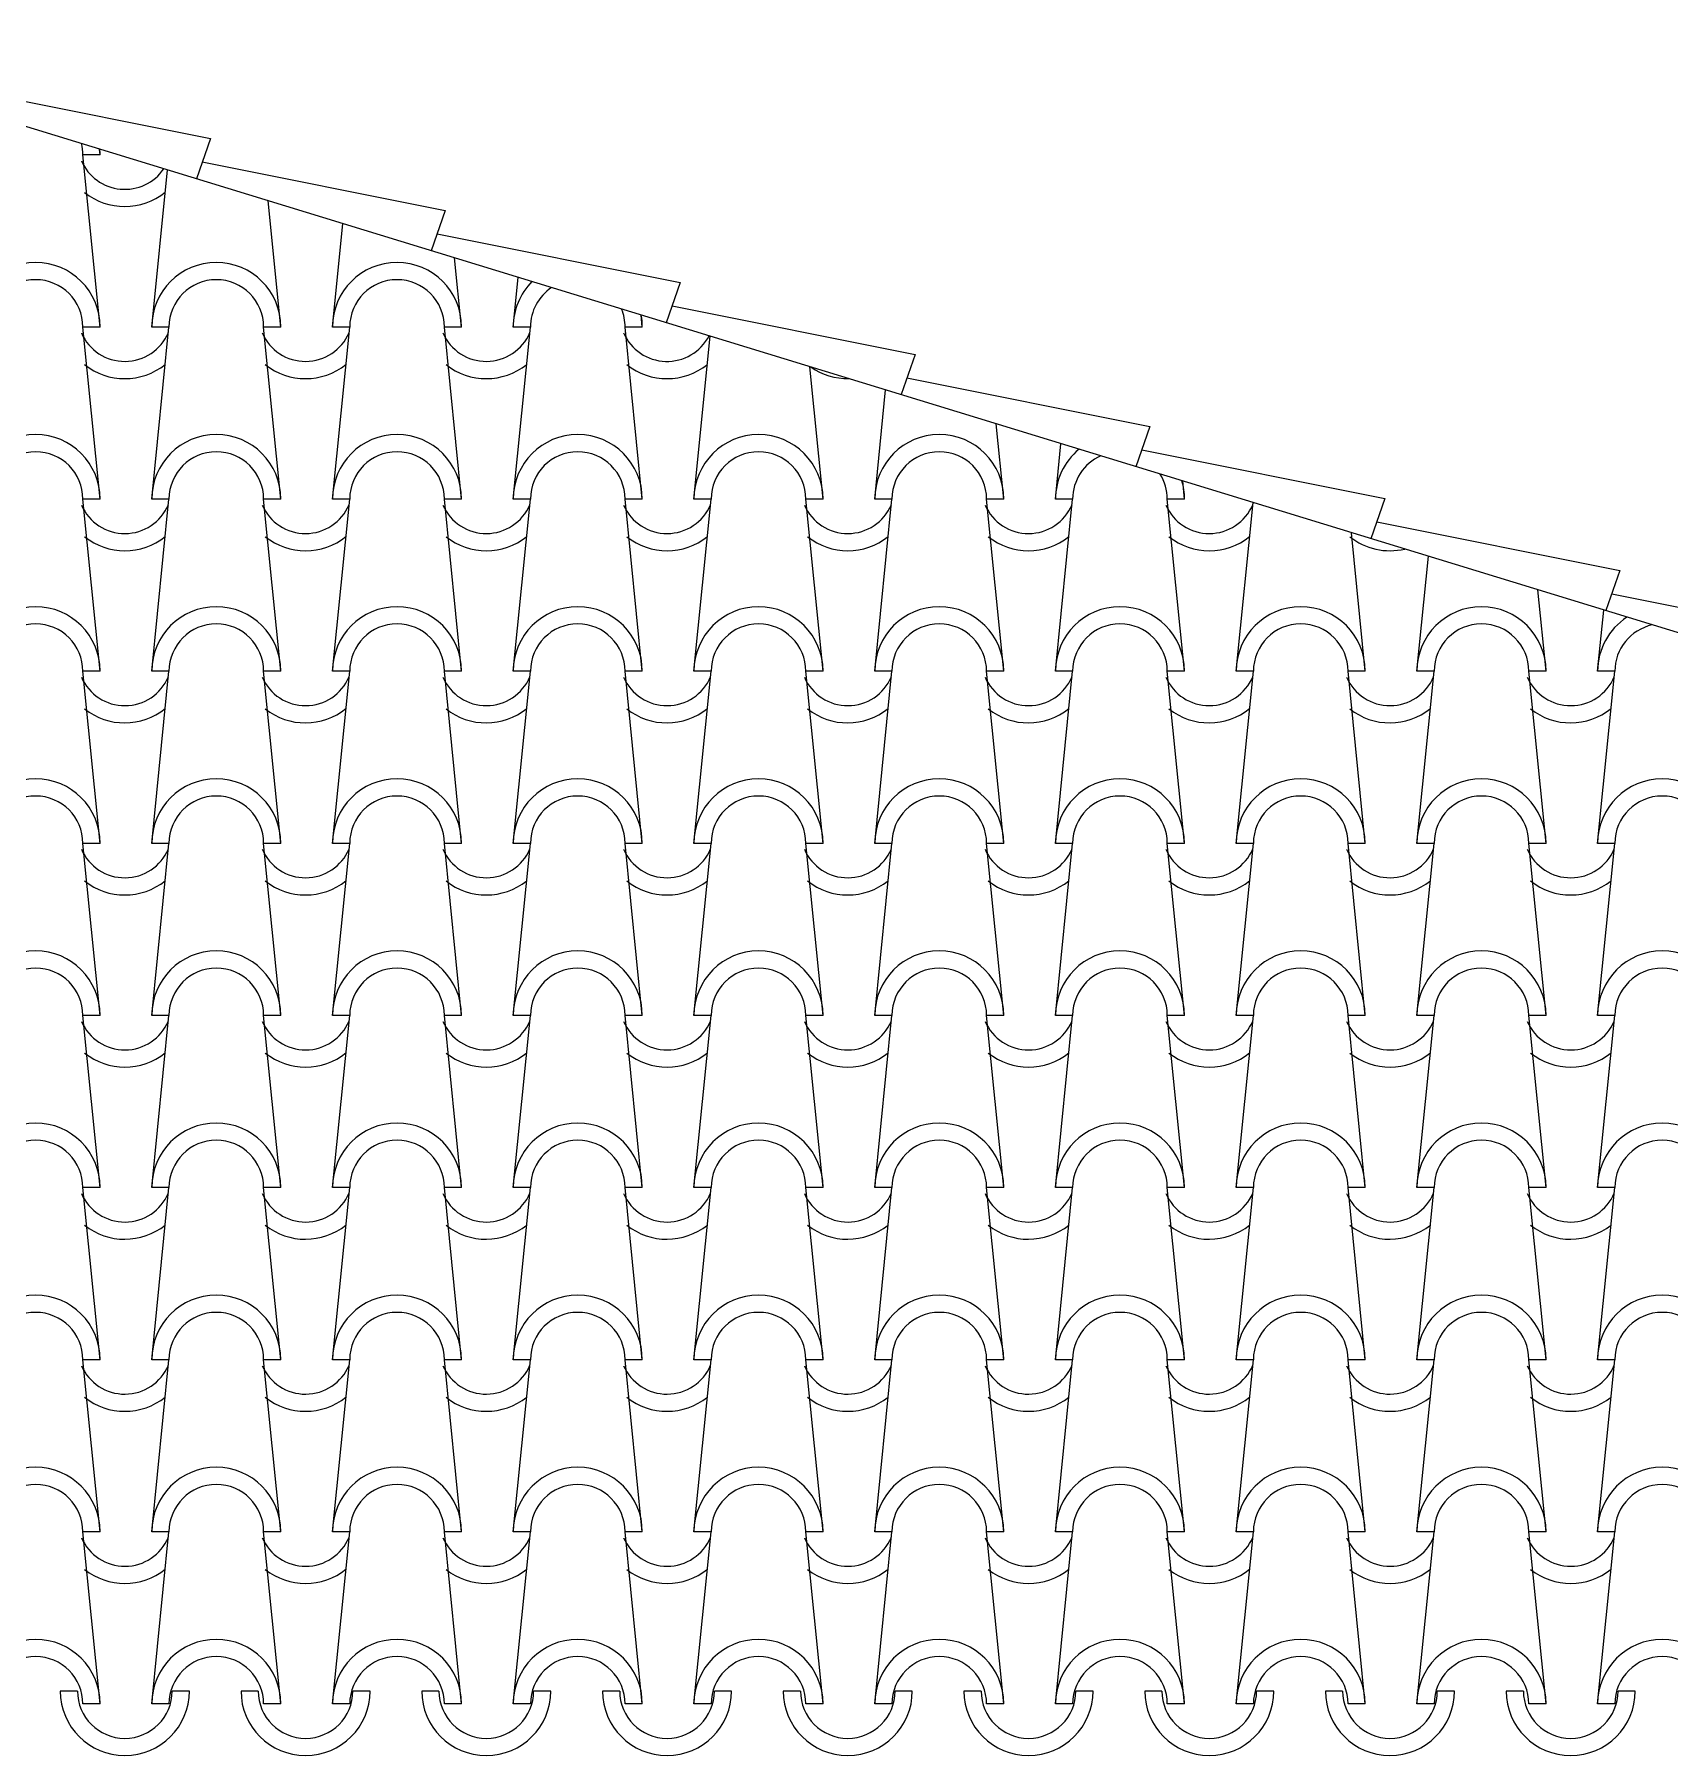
# Model space of a CAD drawing. Extents: x 3.3 to 78.4, y -0.4 to 40.7.
# Drawn here: x 52.468 to 54.368, y 26.878 to 28.878 of the extents above; entities that cross this region are included whole.
import ezdxf

# ---------------------------------------------------------------- set-up
doc = ezdxf.new("R2010")
doc.units = 0
doc.header["$MEASUREMENT"] = 0
for name, color, linetype in [('1', 1, 'CONTINUOUS'), ('2', 2, 'CONTINUOUS'), ('3', 3, 'CONTINUOUS'), ('A-DIM', 1, 'CONTINUOUS')]:
    doc.layers.add(name, color=color, linetype=linetype)

msp = doc.modelspace()

# ---------------------------------------------------------------- linework, layer by layer
at = {"layer": '1'}
for p, q in [((58.6343, 26.878), (52.1093, 28.878)), ((52.6725, 28.7569), (52.6563, 28.7103)), ((52.9455, 28.6733), (52.9292, 28.6267)), ((53.2184, 28.5896), (53.2021, 28.543)), ((53.4913, 28.506), (53.475, 28.4594)), ((53.7642, 28.4223), (53.7479, 28.3757)), ((54.0371, 28.3386), (54.0209, 28.292)), ((54.3101, 28.255), (54.2938, 28.2084))]:
    msp.add_line(p, q, dxfattribs=at)
at = {"layer": '2', "linetype": 'Continuous'}
for p, q in [((52.5444, 28.738), (52.5437, 28.7448)), ((52.5444, 28.538), (52.5244, 28.738)), ((52.5444, 28.738), (52.5244, 28.738)), ((52.6044, 28.538), (52.6226, 28.7206)), ((52.7544, 28.538), (52.7397, 28.6847)), ((52.8144, 28.538), (52.8264, 28.6582)), ((52.9644, 28.538), (52.9563, 28.6183)), ((53.0244, 28.538), (53.0301, 28.5957)), ((53.1744, 28.538), (53.173, 28.5519)), ((52.5444, 28.338), (52.5244, 28.538)), ((52.5444, 28.538), (52.5244, 28.538)), ((52.6044, 28.338), (52.6244, 28.538)), ((52.6244, 28.538), (52.6044, 28.538)), ((52.7544, 28.338), (52.7344, 28.538)), ((52.7544, 28.538), (52.7344, 28.538)), ((52.8144, 28.338), (52.8344, 28.538)), ((52.8344, 28.538), (52.8144, 28.538)), ((52.9644, 28.338), (52.9444, 28.538)), ((52.9644, 28.538), (52.9444, 28.538)), ((53.0244, 28.338), (53.0444, 28.538)), ((53.0444, 28.538), (53.0244, 28.538)), ((53.1744, 28.338), (53.1544, 28.538)), ((53.1744, 28.538), (53.1544, 28.538)), ((53.2344, 28.338), (53.2533, 28.5273)), ((53.3844, 28.338), (53.369, 28.4919)), ((53.4444, 28.338), (53.457, 28.4649)), ((53.5944, 28.338), (53.5856, 28.4255)), ((53.6544, 28.338), (53.6608, 28.4024)), ((53.8044, 28.338), (53.8023, 28.3591)), ((52.5444, 28.138), (52.5244, 28.338)), ((52.5444, 28.338), (52.5244, 28.338)), ((52.6044, 28.138), (52.6244, 28.338)), ((52.6244, 28.338), (52.6044, 28.338)), ((52.7544, 28.138), (52.7344, 28.338)), ((52.7544, 28.338), (52.7344, 28.338)), ((52.8144, 28.138), (52.8344, 28.338)), ((52.8344, 28.338), (52.8144, 28.338)), ((52.9644, 28.138), (52.9444, 28.338)), ((52.9644, 28.338), (52.9444, 28.338)), ((53.0244, 28.138), (53.0444, 28.338)), ((53.0444, 28.338), (53.0244, 28.338)), ((53.1744, 28.138), (53.1544, 28.338)), ((53.1744, 28.338), (53.1544, 28.338)), ((53.2344, 28.138), (53.2544, 28.338)), ((53.2544, 28.338), (53.2344, 28.338)), ((53.3844, 28.138), (53.3644, 28.338)), ((53.3844, 28.338), (53.3644, 28.338)), ((53.4444, 28.138), (53.4644, 28.338)), ((53.4644, 28.338), (53.4444, 28.338)), ((53.5944, 28.138), (53.5744, 28.338)), ((53.5944, 28.338), (53.5744, 28.338)), ((53.6544, 28.138), (53.6744, 28.338)), ((53.6744, 28.338), (53.6544, 28.338)), ((53.8044, 28.138), (53.7844, 28.338)), ((53.8044, 28.338), (53.7844, 28.338)), ((53.8644, 28.138), (53.884, 28.334)), ((54.0144, 28.138), (53.9983, 28.299)), ((54.0744, 28.138), (54.0877, 28.2716)), ((54.2244, 28.138), (54.2149, 28.2326)), ((54.2844, 28.138), (54.2915, 28.2091)), ((52.5444, 27.938), (52.5244, 28.138)), ((52.5444, 28.138), (52.5244, 28.138)), ((52.6044, 27.938), (52.6244, 28.138)), ((52.6244, 28.138), (52.6044, 28.138)), ((52.7544, 27.938), (52.7344, 28.138)), ((52.7544, 28.138), (52.7344, 28.138)), ((52.8144, 27.938), (52.8344, 28.138)), ((52.8344, 28.138), (52.8144, 28.138)), ((52.9644, 27.938), (52.9444, 28.138)), ((52.9644, 28.138), (52.9444, 28.138)), ((53.0244, 27.938), (53.0444, 28.138)), ((53.0444, 28.138), (53.0244, 28.138)), ((53.1744, 27.938), (53.1544, 28.138)), ((53.1744, 28.138), (53.1544, 28.138)), ((53.2344, 27.938), (53.2544, 28.138)), ((53.2544, 28.138), (53.2344, 28.138)), ((53.3844, 27.938), (53.3644, 28.138)), ((53.3844, 28.138), (53.3644, 28.138)), ((53.4444, 27.938), (53.4644, 28.138)), ((53.4644, 28.138), (53.4444, 28.138)), ((53.5944, 27.938), (53.5744, 28.138)), ((53.5944, 28.138), (53.5744, 28.138)), ((53.6544, 27.938), (53.6744, 28.138)), ((53.6744, 28.138), (53.6544, 28.138)), ((53.8044, 27.938), (53.7844, 28.138)), ((53.8044, 28.138), (53.7844, 28.138)), ((53.8644, 27.938), (53.8844, 28.138)), ((53.8844, 28.138), (53.8644, 28.138)), ((54.0144, 27.938), (53.9944, 28.138)), ((54.0144, 28.138), (53.9944, 28.138)), ((54.0744, 27.938), (54.0944, 28.138)), ((54.0944, 28.138), (54.0744, 28.138)), ((54.2244, 27.938), (54.2044, 28.138)), ((54.2244, 28.138), (54.2044, 28.138)), ((54.2844, 27.938), (54.3044, 28.138)), ((54.3044, 28.138), (54.2844, 28.138)), ((52.5444, 27.938), (52.5244, 27.938)), ((52.5444, 27.738), (52.5244, 27.938)), ((52.6244, 27.938), (52.6044, 27.938)), ((52.6044, 27.738), (52.6244, 27.938)), ((52.7544, 27.938), (52.7344, 27.938)), ((52.7544, 27.738), (52.7344, 27.938)), ((52.8344, 27.938), (52.8144, 27.938)), ((52.8144, 27.738), (52.8344, 27.938)), ((52.9644, 27.938), (52.9444, 27.938)), ((52.9644, 27.738), (52.9444, 27.938)), ((53.0444, 27.938), (53.0244, 27.938)), ((53.0244, 27.738), (53.0444, 27.938)), ((53.1744, 27.938), (53.1544, 27.938)), ((53.1744, 27.738), (53.1544, 27.938)), ((53.2544, 27.938), (53.2344, 27.938)), ((53.2344, 27.738), (53.2544, 27.938)), ((53.3844, 27.938), (53.3644, 27.938)), ((53.3844, 27.738), (53.3644, 27.938)), ((53.4644, 27.938), (53.4444, 27.938)), ((53.4444, 27.738), (53.4644, 27.938)), ((53.5944, 27.938), (53.5744, 27.938)), ((53.5944, 27.738), (53.5744, 27.938)), ((53.6744, 27.938), (53.6544, 27.938)), ((53.6544, 27.738), (53.6744, 27.938)), ((53.8044, 27.938), (53.7844, 27.938)), ((53.8044, 27.738), (53.7844, 27.938)), ((53.8844, 27.938), (53.8644, 27.938)), ((53.8644, 27.738), (53.8844, 27.938)), ((54.0144, 27.938), (53.9944, 27.938)), ((54.0144, 27.738), (53.9944, 27.938)), ((54.0944, 27.938), (54.0744, 27.938)), ((54.0744, 27.738), (54.0944, 27.938)), ((54.2244, 27.938), (54.2044, 27.938)), ((54.2244, 27.738), (54.2044, 27.938)), ((54.3044, 27.938), (54.2844, 27.938)), ((54.2844, 27.738), (54.3044, 27.938)), ((52.5444, 27.538), (52.5244, 27.738)), ((52.5444, 27.738), (52.5244, 27.738)), ((52.6044, 27.538), (52.6244, 27.738)), ((52.6244, 27.738), (52.6044, 27.738)), ((52.7544, 27.538), (52.7344, 27.738)), ((52.7544, 27.738), (52.7344, 27.738)), ((52.8144, 27.538), (52.8344, 27.738)), ((52.8344, 27.738), (52.8144, 27.738)), ((52.9644, 27.538), (52.9444, 27.738)), ((52.9644, 27.738), (52.9444, 27.738)), ((53.0244, 27.538), (53.0444, 27.738)), ((53.0444, 27.738), (53.0244, 27.738)), ((53.1744, 27.538), (53.1544, 27.738)), ((53.1744, 27.738), (53.1544, 27.738)), ((53.2344, 27.538), (53.2544, 27.738)), ((53.2544, 27.738), (53.2344, 27.738)), ((53.3844, 27.538), (53.3644, 27.738)), ((53.3844, 27.738), (53.3644, 27.738)), ((53.4444, 27.538), (53.4644, 27.738)), ((53.4644, 27.738), (53.4444, 27.738)), ((53.5944, 27.538), (53.5744, 27.738)), ((53.5944, 27.738), (53.5744, 27.738)), ((53.6544, 27.538), (53.6744, 27.738)), ((53.6744, 27.738), (53.6544, 27.738)), ((53.8044, 27.538), (53.7844, 27.738)), ((53.8044, 27.738), (53.7844, 27.738)), ((53.8644, 27.538), (53.8844, 27.738)), ((53.8844, 27.738), (53.8644, 27.738)), ((54.0144, 27.538), (53.9944, 27.738)), ((54.0144, 27.738), (53.9944, 27.738)), ((54.0744, 27.538), (54.0944, 27.738)), ((54.0944, 27.738), (54.0744, 27.738)), ((54.2244, 27.538), (54.2044, 27.738)), ((54.2244, 27.738), (54.2044, 27.738)), ((54.2844, 27.538), (54.3044, 27.738)), ((54.3044, 27.738), (54.2844, 27.738)), ((52.5444, 27.538), (52.5244, 27.538)), ((52.5444, 27.338), (52.5244, 27.538)), ((52.6244, 27.538), (52.6044, 27.538)), ((52.6044, 27.338), (52.6244, 27.538)), ((52.7544, 27.538), (52.7344, 27.538)), ((52.7544, 27.338), (52.7344, 27.538)), ((52.8344, 27.538), (52.8144, 27.538)), ((52.8144, 27.338), (52.8344, 27.538)), ((52.9644, 27.538), (52.9444, 27.538)), ((52.9644, 27.338), (52.9444, 27.538)), ((53.0444, 27.538), (53.0244, 27.538)), ((53.0244, 27.338), (53.0444, 27.538)), ((53.1744, 27.538), (53.1544, 27.538)), ((53.1744, 27.338), (53.1544, 27.538)), ((53.2544, 27.538), (53.2344, 27.538)), ((53.2344, 27.338), (53.2544, 27.538)), ((53.3844, 27.538), (53.3644, 27.538)), ((53.3844, 27.338), (53.3644, 27.538)), ((53.4644, 27.538), (53.4444, 27.538)), ((53.4444, 27.338), (53.4644, 27.538)), ((53.5944, 27.538), (53.5744, 27.538)), ((53.5944, 27.338), (53.5744, 27.538)), ((53.6744, 27.538), (53.6544, 27.538)), ((53.6544, 27.338), (53.6744, 27.538)), ((53.8044, 27.538), (53.7844, 27.538)), ((53.8044, 27.338), (53.7844, 27.538)), ((53.8844, 27.538), (53.8644, 27.538)), ((53.8644, 27.338), (53.8844, 27.538)), ((54.0144, 27.538), (53.9944, 27.538)), ((54.0144, 27.338), (53.9944, 27.538)), ((54.0944, 27.538), (54.0744, 27.538)), ((54.0744, 27.338), (54.0944, 27.538)), ((54.2244, 27.538), (54.2044, 27.538)), ((54.2244, 27.338), (54.2044, 27.538)), ((54.3044, 27.538), (54.2844, 27.538)), ((54.2844, 27.338), (54.3044, 27.538)), ((52.5444, 27.138), (52.5244, 27.338)), ((52.5444, 27.338), (52.5244, 27.338)), ((52.6044, 27.138), (52.6244, 27.338)), ((52.6244, 27.338), (52.6044, 27.338)), ((52.7544, 27.138), (52.7344, 27.338)), ((52.7544, 27.338), (52.7344, 27.338)), ((52.8144, 27.138), (52.8344, 27.338)), ((52.8344, 27.338), (52.8144, 27.338)), ((52.9644, 27.138), (52.9444, 27.338)), ((52.9644, 27.338), (52.9444, 27.338)), ((53.0244, 27.138), (53.0444, 27.338)), ((53.0444, 27.338), (53.0244, 27.338)), ((53.1744, 27.138), (53.1544, 27.338)), ((53.1744, 27.338), (53.1544, 27.338)), ((53.2344, 27.138), (53.2544, 27.338)), ((53.2544, 27.338), (53.2344, 27.338)), ((53.3844, 27.138), (53.3644, 27.338)), ((53.3844, 27.338), (53.3644, 27.338)), ((53.4444, 27.138), (53.4644, 27.338)), ((53.4644, 27.338), (53.4444, 27.338)), ((53.5944, 27.138), (53.5744, 27.338)), ((53.5944, 27.338), (53.5744, 27.338)), ((53.6544, 27.138), (53.6744, 27.338)), ((53.6744, 27.338), (53.6544, 27.338)), ((53.8044, 27.138), (53.7844, 27.338)), ((53.8044, 27.338), (53.7844, 27.338)), ((53.8644, 27.138), (53.8844, 27.338)), ((53.8844, 27.338), (53.8644, 27.338)), ((54.0144, 27.138), (53.9944, 27.338)), ((54.0144, 27.338), (53.9944, 27.338)), ((54.0744, 27.138), (54.0944, 27.338)), ((54.0944, 27.338), (54.0744, 27.338)), ((54.2244, 27.138), (54.2044, 27.338)), ((54.2244, 27.338), (54.2044, 27.338)), ((54.2844, 27.138), (54.3044, 27.338)), ((54.3044, 27.338), (54.2844, 27.338)), ((52.5444, 26.938), (52.5244, 27.138)), ((52.5444, 27.138), (52.5244, 27.138)), ((52.6044, 26.938), (52.6244, 27.138)), ((52.6244, 27.138), (52.6044, 27.138)), ((52.7544, 26.938), (52.7344, 27.138)), ((52.7544, 27.138), (52.7344, 27.138)), ((52.8144, 26.938), (52.8344, 27.138)), ((52.8344, 27.138), (52.8144, 27.138)), ((52.9644, 26.938), (52.9444, 27.138)), ((52.9644, 27.138), (52.9444, 27.138)), ((53.0244, 26.938), (53.0444, 27.138)), ((53.0444, 27.138), (53.0244, 27.138)), ((53.1744, 26.938), (53.1544, 27.138)), ((53.1744, 27.138), (53.1544, 27.138)), ((53.2344, 26.938), (53.2544, 27.138)), ((53.2544, 27.138), (53.2344, 27.138)), ((53.3844, 26.938), (53.3644, 27.138)), ((53.3844, 27.138), (53.3644, 27.138)), ((53.4444, 26.938), (53.4644, 27.138)), ((53.4644, 27.138), (53.4444, 27.138)), ((53.5944, 26.938), (53.5744, 27.138)), ((53.5944, 27.138), (53.5744, 27.138)), ((53.6544, 26.938), (53.6744, 27.138)), ((53.6744, 27.138), (53.6544, 27.138)), ((53.8044, 26.938), (53.7844, 27.138)), ((53.8044, 27.138), (53.7844, 27.138)), ((53.8644, 26.938), (53.8844, 27.138)), ((53.8844, 27.138), (53.8644, 27.138)), ((54.0144, 26.938), (53.9944, 27.138)), ((54.0144, 27.138), (53.9944, 27.138)), ((54.0744, 26.938), (54.0944, 27.138)), ((54.0944, 27.138), (54.0744, 27.138)), ((54.2244, 26.938), (54.2044, 27.138)), ((54.2244, 27.138), (54.2044, 27.138)), ((54.2844, 26.938), (54.3044, 27.138)), ((54.3044, 27.138), (54.2844, 27.138))]:
    msp.add_line(p, q, dxfattribs=at)
for centre, radius, start, end in [((52.4694, 28.738), 0.055, 0, 13.8891), ((52.4694, 28.738), 0.075, 0, 5.1025), ((52.5731, 28.753), 0.055, 203.5175, 325.5991), ((52.5731, 28.753), 0.075, 231.4277, 308.7454), ((52.4694, 28.538), 0.075, 0, 180), ((52.6794, 28.538), 0.075, 0, 180), ((52.8894, 28.538), 0.075, 0, 180), ((52.4694, 28.538), 0.055, 0, 180), ((52.6794, 28.538), 0.055, 0, 180), ((52.8894, 28.538), 0.055, 0, 180), ((53.0994, 28.538), 0.075, 135.2588, 180), ((53.0994, 28.538), 0.055, 123.6221, 180), ((53.0994, 28.538), 0.055, 0, 22.2959), ((53.0994, 28.538), 0.075, 0, 10.6591), ((52.5731, 28.553), 0.055, 203.5175, 337.0429), ((52.7831, 28.553), 0.055, 203.5175, 337.0429), ((52.9931, 28.553), 0.055, 203.5175, 337.0429), ((53.2031, 28.553), 0.055, 203.5175, 332.6774), ((52.5731, 28.553), 0.075, 231.4277, 308.7454), ((52.7831, 28.553), 0.075, 231.4277, 308.7454), ((52.9931, 28.553), 0.075, 231.4277, 308.7454), ((53.2031, 28.553), 0.075, 231.4277, 308.7454), ((53.4131, 28.553), 0.075, 235.0314, 270.8866), ((52.4694, 28.338), 0.075, 0, 180), ((52.6794, 28.338), 0.075, 0, 180), ((52.8894, 28.338), 0.075, 0, 180), ((53.0994, 28.338), 0.075, 0, 180), ((53.3094, 28.338), 0.075, 0, 180), ((53.5194, 28.338), 0.075, 0, 180), ((52.4694, 28.338), 0.055, 0, 180), ((52.6794, 28.338), 0.055, 0, 180), ((52.8894, 28.338), 0.055, 0, 180), ((53.0994, 28.338), 0.055, 0, 180), ((53.3094, 28.338), 0.055, 0, 180), ((53.5194, 28.338), 0.055, 0, 180), ((53.7294, 28.338), 0.075, 129.4024, 180), ((53.7294, 28.338), 0.055, 114.0414, 180), ((53.7294, 28.338), 0.055, 0, 31.8766), ((53.7294, 28.338), 0.075, 0, 16.5156), ((52.5731, 28.353), 0.055, 203.5175, 337.0429), ((52.7831, 28.353), 0.055, 203.5175, 337.0429), ((52.9931, 28.353), 0.055, 203.5175, 337.0429), ((53.2031, 28.353), 0.055, 203.5175, 337.0429), ((53.4131, 28.353), 0.055, 203.5175, 337.0429), ((53.6231, 28.353), 0.055, 203.5175, 337.0429), ((53.8331, 28.353), 0.055, 203.5175, 337.0429), ((52.5731, 28.353), 0.075, 231.4277, 308.7454), ((52.7831, 28.353), 0.075, 231.4277, 308.7454), ((52.9931, 28.353), 0.075, 231.4277, 308.7454), ((53.2031, 28.353), 0.075, 231.4277, 308.7454), ((53.4131, 28.353), 0.075, 231.4277, 308.7454), ((53.6231, 28.353), 0.075, 231.4277, 308.7454), ((53.8331, 28.353), 0.075, 231.4277, 308.7454), ((54.0431, 28.353), 0.075, 231.4277, 283.2438), ((52.4694, 28.138), 0.075, 0, 180), ((52.6794, 28.138), 0.075, 0, 180), ((52.8894, 28.138), 0.075, 0, 180), ((53.0994, 28.138), 0.075, 0, 180), ((53.3094, 28.138), 0.075, 0, 180), ((53.5194, 28.138), 0.075, 0, 180), ((53.7294, 28.138), 0.075, 0, 180), ((53.9394, 28.138), 0.075, 0, 180), ((54.1494, 28.138), 0.075, 0, 180), ((54.3594, 28.138), 0.075, 123.1166, 180), ((52.4694, 28.138), 0.055, 0, 180), ((52.6794, 28.138), 0.055, 0, 180), ((52.8894, 28.138), 0.055, 0, 180), ((53.0994, 28.138), 0.055, 0, 180), ((53.3094, 28.138), 0.055, 0, 180), ((53.5194, 28.138), 0.055, 0, 180), ((53.7294, 28.138), 0.055, 0, 180), ((53.9394, 28.138), 0.055, 0, 180), ((54.1494, 28.138), 0.055, 0, 180), ((54.3594, 28.138), 0.055, 102.0732, 180), ((52.5731, 28.153), 0.055, 203.5175, 337.0429), ((52.7831, 28.153), 0.055, 203.5175, 337.0429), ((52.9931, 28.153), 0.055, 203.5175, 337.0429), ((53.2031, 28.153), 0.055, 203.5175, 337.0429), ((53.4131, 28.153), 0.055, 203.5175, 337.0429), ((53.6231, 28.153), 0.055, 203.5175, 337.0429), ((53.8331, 28.153), 0.055, 203.5175, 337.0429), ((54.0431, 28.153), 0.055, 203.5175, 337.0429), ((54.2531, 28.153), 0.055, 203.5175, 337.0429), ((52.5731, 28.153), 0.075, 231.4277, 308.7454), ((52.7831, 28.153), 0.075, 231.4277, 308.7454), ((52.9931, 28.153), 0.075, 231.4277, 308.7454), ((53.2031, 28.153), 0.075, 231.4277, 308.7454), ((53.4131, 28.153), 0.075, 231.4277, 308.7454), ((53.6231, 28.153), 0.075, 231.4277, 308.7454), ((53.8331, 28.153), 0.075, 231.4277, 308.7454), ((54.0431, 28.153), 0.075, 231.4277, 308.7454), ((54.2531, 28.153), 0.075, 231.4277, 308.7454), ((52.4694, 27.938), 0.075, 0, 180), ((52.6794, 27.938), 0.075, 0, 180), ((52.8894, 27.938), 0.075, 0, 180), ((53.0994, 27.938), 0.075, 0, 180), ((53.3094, 27.938), 0.075, 0, 180), ((53.5194, 27.938), 0.075, 0, 180), ((53.7294, 27.938), 0.075, 0, 180), ((53.9394, 27.938), 0.075, 0, 180), ((54.1494, 27.938), 0.075, 0, 180), ((54.3594, 27.938), 0.075, 0, 180), ((52.4694, 27.938), 0.055, 0, 180), ((52.6794, 27.938), 0.055, 0, 180), ((52.8894, 27.938), 0.055, 0, 180), ((53.0994, 27.938), 0.055, 0, 180), ((53.3094, 27.938), 0.055, 0, 180), ((53.5194, 27.938), 0.055, 0, 180), ((53.7294, 27.938), 0.055, 0, 180), ((53.9394, 27.938), 0.055, 0, 180), ((54.1494, 27.938), 0.055, 0, 180), ((54.3594, 27.938), 0.055, 0, 180), ((52.5731, 27.953), 0.055, 203.5175, 337.0429), ((52.7831, 27.953), 0.055, 203.5175, 337.0429), ((52.9931, 27.953), 0.055, 203.5175, 337.0429), ((53.2031, 27.953), 0.055, 203.5175, 337.0429), ((53.4131, 27.953), 0.055, 203.5175, 337.0429), ((53.6231, 27.953), 0.055, 203.5175, 337.0429), ((53.8331, 27.953), 0.055, 203.5175, 337.0429), ((54.0431, 27.953), 0.055, 203.5175, 337.0429), ((54.2531, 27.953), 0.055, 203.5175, 337.0429), ((52.5731, 27.953), 0.075, 231.4277, 308.7454), ((52.7831, 27.953), 0.075, 231.4277, 308.7454), ((52.9931, 27.953), 0.075, 231.4277, 308.7454), ((53.2031, 27.953), 0.075, 231.4277, 308.7454), ((53.4131, 27.953), 0.075, 231.4277, 308.7454), ((53.6231, 27.953), 0.075, 231.4277, 308.7454), ((53.8331, 27.953), 0.075, 231.4277, 308.7454), ((54.0431, 27.953), 0.075, 231.4277, 308.7454), ((54.2531, 27.953), 0.075, 231.4277, 308.7454), ((52.4694, 27.738), 0.075, 0, 180), ((52.6794, 27.738), 0.075, 0, 180), ((52.8894, 27.738), 0.075, 0, 180), ((53.0994, 27.738), 0.075, 0, 180), ((53.3094, 27.738), 0.075, 0, 180), ((53.5194, 27.738), 0.075, 0, 180), ((53.7294, 27.738), 0.075, 0, 180), ((53.9394, 27.738), 0.075, 0, 180), ((54.1494, 27.738), 0.075, 0, 180), ((54.3594, 27.738), 0.075, 0, 180), ((52.4694, 27.738), 0.055, 0, 180), ((52.6794, 27.738), 0.055, 0, 180), ((52.8894, 27.738), 0.055, 0, 180), ((53.0994, 27.738), 0.055, 0, 180), ((53.3094, 27.738), 0.055, 0, 180), ((53.5194, 27.738), 0.055, 0, 180), ((53.7294, 27.738), 0.055, 0, 180), ((53.9394, 27.738), 0.055, 0, 180), ((54.1494, 27.738), 0.055, 0, 180), ((54.3594, 27.738), 0.055, 0, 180), ((52.5731, 27.753), 0.055, 203.5175, 337.0429), ((52.7831, 27.753), 0.055, 203.5175, 337.0429), ((52.9931, 27.753), 0.055, 203.5175, 337.0429), ((53.2031, 27.753), 0.055, 203.5175, 337.0429), ((53.4131, 27.753), 0.055, 203.5175, 337.0429), ((53.6231, 27.753), 0.055, 203.5175, 337.0429), ((53.8331, 27.753), 0.055, 203.5175, 337.0429), ((54.0431, 27.753), 0.055, 203.5175, 337.0429), ((54.2531, 27.753), 0.055, 203.5175, 337.0429), ((52.5731, 27.753), 0.075, 231.4277, 308.7454), ((52.7831, 27.753), 0.075, 231.4277, 308.7454), ((52.9931, 27.753), 0.075, 231.4277, 308.7454), ((53.2031, 27.753), 0.075, 231.4277, 308.7454), ((53.4131, 27.753), 0.075, 231.4277, 308.7454), ((53.6231, 27.753), 0.075, 231.4277, 308.7454), ((53.8331, 27.753), 0.075, 231.4277, 308.7454), ((54.0431, 27.753), 0.075, 231.4277, 308.7454), ((54.2531, 27.753), 0.075, 231.4277, 308.7454), ((52.4694, 27.538), 0.075, 0, 180), ((52.6794, 27.538), 0.075, 0, 180), ((52.8894, 27.538), 0.075, 0, 180), ((53.0994, 27.538), 0.075, 0, 180), ((53.3094, 27.538), 0.075, 0, 180), ((53.5194, 27.538), 0.075, 0, 180), ((53.7294, 27.538), 0.075, 0, 180), ((53.9394, 27.538), 0.075, 0, 180), ((54.1494, 27.538), 0.075, 0, 180), ((54.3594, 27.538), 0.075, 0, 180), ((52.4694, 27.538), 0.055, 0, 180), ((52.6794, 27.538), 0.055, 0, 180), ((52.8894, 27.538), 0.055, 0, 180), ((53.0994, 27.538), 0.055, 0, 180), ((53.3094, 27.538), 0.055, 0, 180), ((53.5194, 27.538), 0.055, 0, 180), ((53.7294, 27.538), 0.055, 0, 180), ((53.9394, 27.538), 0.055, 0, 180), ((54.1494, 27.538), 0.055, 0, 180), ((54.3594, 27.538), 0.055, 0, 180), ((52.5731, 27.553), 0.055, 203.5175, 337.0429), ((52.7831, 27.553), 0.055, 203.5175, 337.0429), ((52.9931, 27.553), 0.055, 203.5175, 337.0429), ((53.2031, 27.553), 0.055, 203.5175, 337.0429), ((53.4131, 27.553), 0.055, 203.5175, 337.0429), ((53.6231, 27.553), 0.055, 203.5175, 337.0429), ((53.8331, 27.553), 0.055, 203.5175, 337.0429), ((54.0431, 27.553), 0.055, 203.5175, 337.0429), ((54.2531, 27.553), 0.055, 203.5175, 337.0429), ((52.5731, 27.553), 0.075, 231.4277, 308.7454), ((52.7831, 27.553), 0.075, 231.4277, 308.7454), ((52.9931, 27.553), 0.075, 231.4277, 308.7454), ((53.2031, 27.553), 0.075, 231.4277, 308.7454), ((53.4131, 27.553), 0.075, 231.4277, 308.7454), ((53.6231, 27.553), 0.075, 231.4277, 308.7454), ((53.8331, 27.553), 0.075, 231.4277, 308.7454), ((54.0431, 27.553), 0.075, 231.4277, 308.7454), ((54.2531, 27.553), 0.075, 231.4277, 308.7454), ((52.4694, 27.338), 0.075, 0, 180), ((52.6794, 27.338), 0.075, 0, 180), ((52.8894, 27.338), 0.075, 0, 180), ((53.0994, 27.338), 0.075, 0, 180), ((53.3094, 27.338), 0.075, 0, 180), ((53.5194, 27.338), 0.075, 0, 180), ((53.7294, 27.338), 0.075, 0, 180), ((53.9394, 27.338), 0.075, 0, 180), ((54.1494, 27.338), 0.075, 0, 180), ((54.3594, 27.338), 0.075, 0, 180), ((52.4694, 27.338), 0.055, 0, 180), ((52.6794, 27.338), 0.055, 0, 180), ((52.8894, 27.338), 0.055, 0, 180), ((53.0994, 27.338), 0.055, 0, 180), ((53.3094, 27.338), 0.055, 0, 180), ((53.5194, 27.338), 0.055, 0, 180), ((53.7294, 27.338), 0.055, 0, 180), ((53.9394, 27.338), 0.055, 0, 180), ((54.1494, 27.338), 0.055, 0, 180), ((54.3594, 27.338), 0.055, 0, 180), ((52.5731, 27.353), 0.055, 203.5175, 337.0429), ((52.7831, 27.353), 0.055, 203.5175, 337.0429), ((52.9931, 27.353), 0.055, 203.5175, 337.0429), ((53.2031, 27.353), 0.055, 203.5175, 337.0429), ((53.4131, 27.353), 0.055, 203.5175, 337.0429), ((53.6231, 27.353), 0.055, 203.5175, 337.0429), ((53.8331, 27.353), 0.055, 203.5175, 337.0429), ((54.0431, 27.353), 0.055, 203.5175, 337.0429), ((54.2531, 27.353), 0.055, 203.5175, 337.0429), ((52.5731, 27.353), 0.075, 231.4277, 308.7454), ((52.7831, 27.353), 0.075, 231.4277, 308.7454), ((52.9931, 27.353), 0.075, 231.4277, 308.7454), ((53.2031, 27.353), 0.075, 231.4277, 308.7454), ((53.4131, 27.353), 0.075, 231.4277, 308.7454), ((53.6231, 27.353), 0.075, 231.4277, 308.7454), ((53.8331, 27.353), 0.075, 231.4277, 308.7454), ((54.0431, 27.353), 0.075, 231.4277, 308.7454), ((54.2531, 27.353), 0.075, 231.4277, 308.7454), ((52.4694, 27.138), 0.075, 0, 180), ((52.6794, 27.138), 0.075, 0, 180), ((52.8894, 27.138), 0.075, 0, 180), ((53.0994, 27.138), 0.075, 0, 180), ((53.3094, 27.138), 0.075, 0, 180), ((53.5194, 27.138), 0.075, 0, 180), ((53.7294, 27.138), 0.075, 0, 180), ((53.9394, 27.138), 0.075, 0, 180), ((54.1494, 27.138), 0.075, 0, 180), ((54.3594, 27.138), 0.075, 0, 180), ((52.4694, 27.138), 0.055, 0, 180), ((52.6794, 27.138), 0.055, 0, 180), ((52.8894, 27.138), 0.055, 0, 180), ((53.0994, 27.138), 0.055, 0, 180), ((53.3094, 27.138), 0.055, 0, 180), ((53.5194, 27.138), 0.055, 0, 180), ((53.7294, 27.138), 0.055, 0, 180), ((53.9394, 27.138), 0.055, 0, 180), ((54.1494, 27.138), 0.055, 0, 180), ((54.3594, 27.138), 0.055, 0, 180), ((52.5731, 27.153), 0.055, 203.5175, 337.0429), ((52.7831, 27.153), 0.055, 203.5175, 337.0429), ((52.9931, 27.153), 0.055, 203.5175, 337.0429), ((53.2031, 27.153), 0.055, 203.5175, 337.0429), ((53.4131, 27.153), 0.055, 203.5175, 337.0429), ((53.6231, 27.153), 0.055, 203.5175, 337.0429), ((53.8331, 27.153), 0.055, 203.5175, 337.0429), ((54.0431, 27.153), 0.055, 203.5175, 337.0429), ((54.2531, 27.153), 0.055, 203.5175, 337.0429), ((52.5731, 27.153), 0.075, 231.4277, 308.7454), ((52.7831, 27.153), 0.075, 231.4277, 308.7454), ((52.9931, 27.153), 0.075, 231.4277, 308.7454), ((53.2031, 27.153), 0.075, 231.4277, 308.7454), ((53.4131, 27.153), 0.075, 231.4277, 308.7454), ((53.6231, 27.153), 0.075, 231.4277, 308.7454), ((53.8331, 27.153), 0.075, 231.4277, 308.7454), ((54.0431, 27.153), 0.075, 231.4277, 308.7454), ((54.2531, 27.153), 0.075, 231.4277, 308.7454)]:
    msp.add_arc(centre, radius, start, end, dxfattribs=at)
at = {"layer": '3', "linetype": 'Continuous'}
for p, q in [((52.5181, 26.953), (52.4981, 26.953)), ((52.6481, 26.953), (52.6281, 26.953)), ((52.7281, 26.953), (52.7081, 26.953)), ((52.8581, 26.953), (52.8381, 26.953)), ((52.9381, 26.953), (52.9181, 26.953)), ((53.0681, 26.953), (53.0481, 26.953)), ((53.1481, 26.953), (53.1281, 26.953)), ((53.2781, 26.953), (53.2581, 26.953)), ((53.3581, 26.953), (53.3381, 26.953)), ((53.4881, 26.953), (53.4681, 26.953)), ((53.5681, 26.953), (53.5481, 26.953)), ((53.6981, 26.953), (53.6781, 26.953)), ((53.7781, 26.953), (53.7581, 26.953)), ((53.9081, 26.953), (53.8881, 26.953)), ((53.9881, 26.953), (53.9681, 26.953)), ((54.1181, 26.953), (54.0981, 26.953)), ((54.1981, 26.953), (54.1781, 26.953)), ((54.3281, 26.953), (54.3081, 26.953)), ((52.5444, 26.938), (52.5244, 26.938)), ((52.6244, 26.938), (52.6044, 26.938)), ((52.7544, 26.938), (52.7344, 26.938)), ((52.8344, 26.938), (52.8144, 26.938)), ((52.9644, 26.938), (52.9444, 26.938)), ((53.0444, 26.938), (53.0244, 26.938)), ((53.1744, 26.938), (53.1544, 26.938)), ((53.2544, 26.938), (53.2344, 26.938)), ((53.3844, 26.938), (53.3644, 26.938)), ((53.4644, 26.938), (53.4444, 26.938)), ((53.5944, 26.938), (53.5744, 26.938)), ((53.6744, 26.938), (53.6544, 26.938)), ((53.8044, 26.938), (53.7844, 26.938)), ((53.8844, 26.938), (53.8644, 26.938)), ((54.0144, 26.938), (53.9944, 26.938)), ((54.0944, 26.938), (54.0744, 26.938)), ((54.2244, 26.938), (54.2044, 26.938)), ((54.3044, 26.938), (54.2844, 26.938))]:
    msp.add_line(p, q, dxfattribs=at)
for centre, radius, start, end in [((52.4694, 26.938), 0.075, 0, 180), ((52.6794, 26.938), 0.075, 0, 180), ((52.8894, 26.938), 0.075, 0, 180), ((53.0994, 26.938), 0.075, 0, 180), ((53.3094, 26.938), 0.075, 0, 180), ((53.5194, 26.938), 0.075, 0, 180), ((53.7294, 26.938), 0.075, 0, 180), ((53.9394, 26.938), 0.075, 0, 180), ((54.1494, 26.938), 0.075, 0, 180), ((54.3594, 26.938), 0.075, 0, 180), ((52.4694, 26.938), 0.055, 0, 180), ((52.6794, 26.938), 0.055, 0, 180), ((52.8894, 26.938), 0.055, 0, 180), ((53.0994, 26.938), 0.055, 0, 180), ((53.3094, 26.938), 0.055, 0, 180), ((53.5194, 26.938), 0.055, 0, 180), ((53.7294, 26.938), 0.055, 0, 180), ((53.9394, 26.938), 0.055, 0, 180), ((54.1494, 26.938), 0.055, 0, 180), ((54.3594, 26.938), 0.055, 0, 180), ((52.5731, 26.953), 0.075, 180, 0), ((52.5731, 26.953), 0.055, 180, 0), ((52.7831, 26.953), 0.075, 180, 0), ((52.7831, 26.953), 0.055, 180, 0), ((52.9931, 26.953), 0.075, 180, 0), ((52.9931, 26.953), 0.055, 180, 0), ((53.2031, 26.953), 0.075, 180, 0), ((53.2031, 26.953), 0.055, 180, 0), ((53.4131, 26.953), 0.075, 180, 0), ((53.4131, 26.953), 0.055, 180, 0), ((53.6231, 26.953), 0.075, 180, 0), ((53.6231, 26.953), 0.055, 180, 0), ((53.8331, 26.953), 0.075, 180, 0), ((53.8331, 26.953), 0.055, 180, 0), ((54.0431, 26.953), 0.075, 180, 0), ((54.0431, 26.953), 0.055, 180, 0), ((54.2531, 26.953), 0.075, 180, 0), ((54.2531, 26.953), 0.055, 180, 0)]:
    msp.add_arc(centre, radius, start, end, dxfattribs=at)
at = {"layer": 'A-DIM'}
for p, q in [((52.3902, 28.8136), (52.6725, 28.7569)), ((52.6631, 28.73), (52.9455, 28.6733)), ((52.936, 28.6463), (53.2184, 28.5896)), ((53.209, 28.5627), (53.4913, 28.506)), ((53.4819, 28.479), (53.7642, 28.4223)), ((53.7548, 28.3954), (54.0371, 28.3386)), ((54.0277, 28.3117), (54.3101, 28.255)), ((54.3007, 28.2281), (54.583, 28.1713))]:
    msp.add_line(p, q, dxfattribs=at)

doc.saveas('drawing.dxf')
